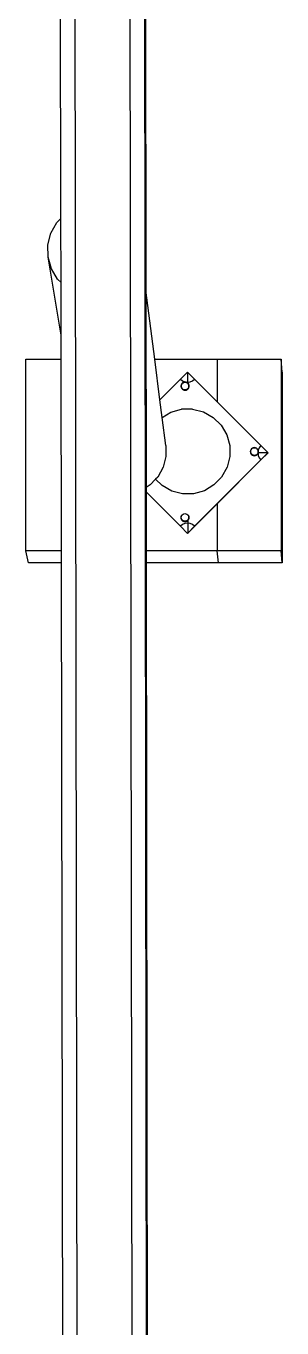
# Model space of a CAD drawing. Header units: inches. Extents: x -614 to 848, y -1045 to 1103.
# Drawn here: x -45.3 to -18.4, y 144.7 to 281.6 of the extents above; entities that cross this region are included whole.
import ezdxf

# ---------------------------------------------------------------- set-up
doc = ezdxf.new("R2010")
doc.units = ezdxf.units.IN
doc.header["$MEASUREMENT"] = 0

msp = doc.modelspace()

# ---------------------------------------------------------------- linework, layer by layer
for p, q in [((-38.10485, -1044.7934), (-41.30631, 1015.55191)), ((-32.59127, -1044.7934), (-35.32949, 1015.55191)), ((-31.14033, -1044.7934), (-33.75664, 1015.55191)), ((-41.66263, 261.35571), (-41.92011, 420.9859)), ((-32.93419, 420.9859), (-32.72239, 253.83589)), ((-42.71389, 259.80558), (-42.09039, 260.91718)), ((-42.09039, 260.91718), (-41.66263, 261.35571)), ((-41.65176, 254.6176), (-41.66263, 261.35571)), ((-43.02843, 258.57049), (-42.71389, 259.80558)), ((-43.01259, 257.29607), (-43.02843, 258.57049)), ((-42.66745, 256.06917), (-43.01259, 257.29607)), ((-41.64286, 249.10252), (-43.01259, 257.29607)), ((-42.01652, 254.97341), (-42.66745, 256.06917)), ((-41.65176, 254.6176), (-42.01652, 254.97341)), ((-41.64286, 249.10252), (-41.65176, 254.6176)), ((-31.78453, 246.56068), (-32.72239, 253.83589)), ((-32.72239, 253.83589), (-32.6961, 233.09169)), ((-41.63876, 246.56068), (-41.64286, 249.10252)), ((-45.34243, 246.56068), (-41.63876, 246.56068)), ((-45.34243, 226.42067), (-45.34243, 246.56068)), ((-41.60628, 226.42067), (-41.63876, 246.56068)), ((-31.78453, 246.56068), (-25.20242, 246.56068)), ((-31.23427, 242.29218), (-31.78453, 246.56068)), ((-25.20242, 246.56068), (-25.20242, 242.06991)), ((-25.20242, 246.56068), (-18.48908, 246.56068)), ((-18.48908, 246.56068), (-18.48908, 226.42067)), ((-18.38604, 245.18659), (-18.48908, 246.56068)), ((-29.07633, 244.45012), (-28.32948, 245.19697)), ((-28.32948, 245.19697), (-27.58263, 244.45012)), ((-28.32948, 245.19697), (-28.32948, 244.14643)), ((-18.38604, 245.18659), (-18.38604, 225.15882)), ((-31.23427, 242.29218), (-29.07633, 244.45012)), ((-29.07633, 244.45012), (-28.85759, 244.28227)), ((-29.00715, 243.84435), (-29.02144, 243.73586)), ((-29.02144, 243.73586), (-29.00715, 243.62736)), ((-28.99705, 243.83425), (-29.01134, 243.72576)), ((-29.01134, 243.72576), (-28.99705, 243.61726)), ((-28.96528, 243.94545), (-29.00715, 243.84435)), ((-29.00715, 243.62736), (-28.96528, 243.52626)), ((-28.99931, 243.74476), (-28.98552, 243.84956)), ((-28.99705, 243.72576), (-28.99931, 243.74476)), ((-28.95518, 243.93535), (-28.99705, 243.83425)), ((-28.98552, 243.63995), (-28.99705, 243.72576)), ((-28.98552, 243.84956), (-28.94506, 243.94723)), ((-28.98326, 243.62096), (-28.98552, 243.63995)), ((-28.94506, 243.54229), (-28.98552, 243.63995)), ((-28.94281, 243.5233), (-28.98326, 243.62096)), ((-28.89866, 244.03227), (-28.96528, 243.94545)), ((-28.88856, 244.02217), (-28.95518, 243.93535)), ((-28.94506, 243.94723), (-28.88071, 244.03109)), ((-28.81184, 244.09889), (-28.89866, 244.03227)), ((-28.88071, 244.03109), (-28.79684, 244.09544)), ((-28.85759, 244.28227), (-28.60285, 244.17675)), ((-28.71074, 244.14076), (-28.81184, 244.09889)), ((-28.79684, 244.09544), (-28.69918, 244.1359)), ((-28.60225, 244.15505), (-28.71074, 244.14076)), ((-28.69918, 244.1359), (-28.59438, 244.1497)), ((-28.60285, 244.17675), (-28.32948, 244.14076)), ((-28.49375, 244.14076), (-28.60225, 244.15505)), ((-28.59438, 244.1497), (-28.48957, 244.1359)), ((-28.39265, 244.09889), (-28.49375, 244.14076)), ((-28.48957, 244.1359), (-28.39191, 244.09544)), ((-28.30583, 244.03227), (-28.39265, 244.09889)), ((-28.39191, 244.09544), (-28.30804, 244.03109)), ((-28.32948, 244.14076), (-28.05612, 244.17675)), ((-28.30804, 244.03109), (-28.24369, 243.94723)), ((-28.23922, 243.94545), (-28.30583, 244.03227)), ((-28.22912, 243.93535), (-28.29573, 244.02217)), ((-28.24369, 243.94723), (-28.20324, 243.84956)), ((-28.20324, 243.63995), (-28.24369, 243.54229)), ((-28.19734, 243.84435), (-28.23922, 243.94545)), ((-28.18724, 243.83425), (-28.22912, 243.93535)), ((-28.20324, 243.84956), (-28.18944, 243.74476)), ((-28.18959, 243.7436), (-28.20324, 243.63995)), ((-28.2027, 243.61442), (-28.20104, 243.62096)), ((-28.18724, 243.72576), (-28.20104, 243.62096)), ((-28.20104, 243.62096), (-28.19734, 243.62736)), ((-28.18306, 243.73586), (-28.19734, 243.84435)), ((-28.19734, 243.62736), (-28.18306, 243.73586)), ((-28.18944, 243.74476), (-28.18959, 243.7436)), ((-28.18959, 243.7436), (-28.18724, 243.72576)), ((-28.17296, 243.72576), (-28.18724, 243.83425)), ((-28.18724, 243.61726), (-28.17296, 243.72576)), ((-28.05612, 244.17675), (-27.80138, 244.28227)), ((-27.80138, 244.28227), (-27.58263, 244.45012)), ((-27.58263, 244.45012), (-25.20242, 242.06991)), ((-30.9962, 240.44537), (-31.23427, 242.29218)), ((-28.99705, 243.61726), (-28.95518, 243.51616)), ((-28.96528, 243.52626), (-28.89866, 243.43945)), ((-28.95518, 243.51616), (-28.89733, 243.44078)), ((-28.88013, 243.45798), (-28.94506, 243.54229)), ((-28.88723, 243.45088), (-28.94281, 243.5233)), ((-28.88723, 243.45088), (-28.89866, 243.43945)), ((-28.89733, 243.44078), (-28.89294, 243.43506)), ((-28.89294, 243.43506), (-28.88856, 243.42935)), ((-28.88856, 243.42935), (-28.80174, 243.36273)), ((-28.88723, 243.45088), (-28.88013, 243.45798)), ((-28.87846, 243.43945), (-28.88723, 243.45088)), ((-28.79684, 243.39407), (-28.88013, 243.45798)), ((-28.7946, 243.3751), (-28.87846, 243.43945)), ((-28.80174, 243.36273), (-28.70064, 243.32085)), ((-28.69918, 243.35362), (-28.79684, 243.39407)), ((-28.69694, 243.33465), (-28.7946, 243.3751)), ((-28.70064, 243.32085), (-28.59215, 243.30657)), ((-28.59438, 243.33982), (-28.69918, 243.35362)), ((-28.59215, 243.32085), (-28.69694, 243.33465)), ((-28.48957, 243.35362), (-28.59438, 243.33982)), ((-28.59215, 243.32085), (-28.59215, 243.34011)), ((-28.48735, 243.33465), (-28.59215, 243.32085)), ((-28.59215, 243.30657), (-28.48365, 243.32085)), ((-28.59215, 243.318), (-28.59215, 243.32085)), ((-28.59215, 243.30657), (-28.59215, 243.318)), ((-28.39191, 243.39407), (-28.48957, 243.35362)), ((-28.39265, 243.37283), (-28.48735, 243.33465)), ((-28.48365, 243.32085), (-28.38255, 243.36273)), ((-28.30583, 243.43945), (-28.39265, 243.37283)), ((-28.31753, 243.45114), (-28.39191, 243.39407)), ((-28.38255, 243.36273), (-28.29573, 243.42935)), ((-28.30804, 243.45842), (-28.31753, 243.45114)), ((-28.31753, 243.45114), (-28.30583, 243.43945)), ((-28.24369, 243.54229), (-28.30804, 243.45842)), ((-28.30583, 243.43945), (-28.23922, 243.52626)), ((-28.29573, 243.42935), (-28.22912, 243.51616)), ((-28.23922, 243.52626), (-28.2027, 243.61442)), ((-28.22912, 243.51616), (-28.18842, 243.61442)), ((-28.18842, 243.61442), (-28.18724, 243.61726)), ((-30.9962, 240.44537), (-30.09613, 240.98005)), ((-30.09613, 240.98005), (-28.96973, 241.29692)), ((-27.7997, 241.31146), (-28.96973, 241.29692)), ((-27.7997, 241.31146), (-26.66577, 241.02268)), ((-26.66577, 241.02268), (-25.64522, 240.45026)), ((-25.20242, 242.06991), (-20.60597, 237.47346)), ((-30.61661, 237.5008), (-30.9962, 240.44537)), ((-25.64522, 240.45026), (-24.80761, 239.63321)), ((-24.80761, 239.63321), (-24.21, 238.6272)), ((-24.21, 238.6272), (-23.89312, 237.5008)), ((-30.61661, 237.5008), (-30.60206, 236.33077)), ((-23.89312, 237.5008), (-23.87858, 236.33077)), ((-21.69334, 236.94644), (-21.70762, 236.83794)), ((-21.70762, 236.83794), (-21.69334, 236.72945)), ((-21.69503, 236.85641), (-21.68123, 236.96121)), ((-21.69297, 236.84075), (-21.69503, 236.85641)), ((-21.65146, 237.04754), (-21.69334, 236.94644)), ((-21.69334, 236.83794), (-21.69297, 236.84075)), ((-21.68123, 236.7516), (-21.69334, 236.83794)), ((-21.68123, 236.96121), (-21.64078, 237.05888)), ((-21.58484, 237.13435), (-21.65146, 237.04754)), ((-21.64078, 237.05888), (-21.58372, 237.13323)), ((-21.50812, 237.21107), (-21.59494, 237.14445)), ((-21.59494, 237.14445), (-21.58372, 237.13323)), ((-21.58372, 237.13323), (-21.57642, 237.14274)), ((-21.57642, 237.14274), (-21.49256, 237.20709)), ((-21.40702, 237.25295), (-21.50812, 237.21107)), ((-21.49256, 237.20709), (-21.39489, 237.24755)), ((-21.29853, 237.26723), (-21.40702, 237.25295)), ((-21.39489, 237.24755), (-21.29009, 237.26134)), ((-21.19003, 237.25295), (-21.29853, 237.26723)), ((-21.29009, 237.26134), (-21.18528, 237.24755)), ((-21.08893, 237.21107), (-21.19003, 237.25295)), ((-21.18528, 237.24755), (-21.08762, 237.20709)), ((-21.00212, 237.14445), (-21.08893, 237.21107)), ((-21.08762, 237.20709), (-21.00375, 237.14274)), ((-21.00375, 237.14274), (-20.9394, 237.05888)), ((-20.9355, 237.05764), (-21.00212, 237.14445)), ((-20.9254, 237.04754), (-20.99202, 237.13435)), ((-20.9394, 237.05888), (-20.89895, 236.96121)), ((-20.89362, 236.95654), (-20.9355, 237.05764)), ((-20.88352, 236.94644), (-20.9254, 237.04754)), ((-20.89895, 236.96121), (-20.8917, 236.90612)), ((-20.88555, 236.85336), (-20.89895, 236.7516)), ((-20.88352, 236.83794), (-20.89732, 236.73315)), ((-20.88934, 236.92401), (-20.89362, 236.95654)), ((-20.89362, 236.73955), (-20.87934, 236.84804)), ((-20.88934, 236.92401), (-20.8917, 236.90612)), ((-20.8917, 236.90612), (-20.88515, 236.85641)), ((-20.87934, 236.99997), (-20.88934, 236.92401)), ((-20.87934, 236.84804), (-20.88934, 236.92401)), ((-20.88555, 236.85336), (-20.88515, 236.85641)), ((-20.88555, 236.85336), (-20.88352, 236.83794)), ((-20.86924, 236.83794), (-20.88352, 236.94644)), ((-20.88352, 236.72945), (-20.86924, 236.83794)), ((-20.77382, 237.25471), (-20.87934, 236.99997)), ((-20.60597, 237.47346), (-20.77382, 237.25471)), ((-20.60597, 237.47346), (-19.85912, 236.72661)), ((-30.60206, 236.33077), (-30.89084, 235.19685)), ((-20.6094, 235.97633), (-25.20242, 231.38331)), ((-20.60519, 235.97084), (-25.20242, 231.37362)), ((-23.87858, 236.33077), (-24.16736, 235.19685)), ((-21.69334, 236.72945), (-21.65146, 236.62835)), ((-21.64078, 236.65394), (-21.68123, 236.7516)), ((-21.67954, 236.73315), (-21.68123, 236.7516)), ((-21.63909, 236.63549), (-21.67954, 236.73315)), ((-21.65146, 236.62835), (-21.59361, 236.55296)), ((-21.57642, 236.57007), (-21.64078, 236.65394)), ((-21.58351, 236.56306), (-21.63909, 236.63549)), ((-21.59361, 236.55296), (-21.59494, 236.55163)), ((-21.59494, 236.55163), (-21.58923, 236.54725)), ((-21.58351, 236.56306), (-21.59361, 236.55296)), ((-21.59361, 236.55296), (-21.58923, 236.54725)), ((-21.58923, 236.54725), (-21.50812, 236.48501)), ((-21.58923, 236.54725), (-21.58484, 236.54153)), ((-21.58484, 236.54153), (-21.49802, 236.47491)), ((-21.57642, 236.57007), (-21.58351, 236.56306)), ((-21.57474, 236.55163), (-21.58351, 236.56306)), ((-21.49256, 236.50572), (-21.57642, 236.57007)), ((-21.49088, 236.48728), (-21.57474, 236.55163)), ((-21.50812, 236.48501), (-21.40702, 236.44314)), ((-21.49802, 236.47491), (-21.39692, 236.43304)), ((-21.39489, 236.46527), (-21.49256, 236.50572)), ((-21.39323, 236.44683), (-21.49088, 236.48728)), ((-21.40702, 236.44314), (-21.29853, 236.42885)), ((-21.39692, 236.43304), (-21.28843, 236.41875)), ((-21.29009, 236.45147), (-21.39489, 236.46527)), ((-21.28843, 236.43304), (-21.39323, 236.44683)), ((-21.29853, 236.42885), (-21.28843, 236.43018)), ((-21.18528, 236.46527), (-21.29009, 236.45147)), ((-21.28843, 236.43304), (-21.28843, 236.45169)), ((-21.18363, 236.44683), (-21.28843, 236.43304)), ((-21.28843, 236.43018), (-21.19003, 236.44314)), ((-21.28843, 236.43018), (-21.28843, 236.43304)), ((-21.28843, 236.41875), (-21.17993, 236.43304)), ((-21.28843, 236.41875), (-21.28843, 236.43018)), ((-21.19003, 236.44314), (-21.18363, 236.44683)), ((-21.08762, 236.50572), (-21.18528, 236.46527)), ((-21.08893, 236.48501), (-21.18363, 236.44683)), ((-21.17993, 236.43304), (-21.07883, 236.47491)), ((-21.08893, 236.48501), (-21.00212, 236.55163)), ((-21.00375, 236.57007), (-21.08762, 236.50572)), ((-21.07883, 236.47491), (-20.99202, 236.54153)), ((-20.9394, 236.65394), (-21.00375, 236.57007)), ((-20.9355, 236.63845), (-21.00212, 236.55163)), ((-20.99202, 236.54153), (-20.9254, 236.62835)), ((-20.91388, 236.71557), (-20.9394, 236.65394)), ((-20.91139, 236.69666), (-20.9355, 236.63845)), ((-20.9254, 236.62835), (-20.8847, 236.72661)), ((-20.89895, 236.7516), (-20.91388, 236.71557)), ((-20.91388, 236.71557), (-20.91139, 236.69666)), ((-20.89898, 236.72661), (-20.91139, 236.69666)), ((-20.91139, 236.69666), (-20.87934, 236.45324)), ((-20.89898, 236.72661), (-20.9093, 236.72661)), ((-20.89732, 236.73315), (-20.89898, 236.72661)), ((-20.8847, 236.72661), (-20.89898, 236.72661)), ((-20.89732, 236.73315), (-20.89362, 236.73955)), ((-20.8847, 236.72661), (-20.88352, 236.72945)), ((-19.85912, 236.72661), (-20.8847, 236.72661)), ((-20.87934, 236.45324), (-20.77382, 236.1985)), ((-20.77382, 236.1985), (-20.60597, 235.97976)), ((-20.60597, 235.97976), (-20.6094, 235.97633)), ((-20.6094, 235.97633), (-20.60519, 235.97084)), ((-19.86322, 236.72251), (-20.60597, 235.97976)), ((-20.60519, 235.97084), (-20.60597, 235.97976)), ((-19.85837, 236.71766), (-20.60519, 235.97084)), ((-19.85912, 236.72661), (-19.86322, 236.72251)), ((-19.86322, 236.72251), (-19.85837, 236.71766)), ((-19.85837, 236.71766), (-19.85912, 236.72661)), ((-31.46327, 234.1763), (-31.69667, 233.93702)), ((-30.89084, 235.19685), (-31.46327, 234.1763)), ((-24.73978, 234.1763), (-25.55684, 233.33868)), ((-24.16736, 235.19685), (-24.73978, 234.1763)), ((-32.28032, 233.33868), (-32.6961, 233.09169)), ((-32.6961, 233.09169), (-32.69551, 232.62227)), ((-31.69667, 233.93702), (-32.28032, 233.33868)), ((-31.01375, 233.27086), (-31.69667, 233.93702)), ((-29.9932, 232.69844), (-31.01375, 233.27086)), ((-28.85927, 232.40966), (-29.9932, 232.69844)), ((-26.56284, 232.74107), (-27.68924, 232.4242)), ((-25.55684, 233.33868), (-26.56284, 232.74107)), ((-29.07633, 229.0031), (-32.69551, 232.62227)), ((-32.69551, 232.62227), (-32.6955, 232.61471)), ((-29.07524, 228.99444), (-32.6955, 232.61471)), ((-32.6955, 232.61471), (-32.68765, 226.42067)), ((-27.68924, 232.4242), (-28.85927, 232.40966)), ((-25.20242, 231.38331), (-27.58263, 229.0031)), ((-25.20242, 231.37362), (-27.58159, 228.99444)), ((-25.20242, 231.38331), (-25.20242, 231.37362)), ((-25.20242, 231.37362), (-25.20242, 226.42067)), ((-29.00715, 230.02295), (-29.02144, 229.91445)), ((-29.00941, 229.93238), (-28.99562, 230.03718)), ((-28.96528, 230.12405), (-29.00715, 230.02295)), ((-28.99562, 230.03718), (-28.95516, 230.13485)), ((-28.89866, 230.21086), (-28.96528, 230.12405)), ((-28.95516, 230.13485), (-28.89081, 230.21871)), ((-28.89081, 230.21871), (-28.80694, 230.28306)), ((-28.80694, 230.28306), (-28.70928, 230.32352)), ((-28.70928, 230.32352), (-28.60448, 230.33731)), ((-28.60448, 230.33731), (-28.49967, 230.32352)), ((-28.49967, 230.32352), (-28.40201, 230.28306)), ((-28.40201, 230.28306), (-28.31814, 230.21871)), ((-28.31814, 230.21871), (-28.25379, 230.13485)), ((-28.23922, 230.12405), (-28.30583, 230.21086)), ((-28.25379, 230.13485), (-28.21334, 230.03718)), ((-28.19734, 230.02295), (-28.23922, 230.12405)), ((-28.21334, 230.03718), (-28.19962, 229.93176)), ((-28.18306, 229.91445), (-28.19734, 230.02295)), ((-28.85759, 229.17095), (-29.07633, 229.0031)), ((-29.07524, 228.99444), (-29.07633, 229.0031)), ((-28.32948, 228.25625), (-29.07633, 229.0031)), ((-28.32841, 228.24762), (-29.07524, 228.99444)), ((-29.02144, 229.91445), (-29.00715, 229.80596)), ((-29.00715, 229.91445), (-29.00941, 229.93238)), ((-28.99562, 229.82757), (-29.00715, 229.91445)), ((-29.00715, 229.80596), (-28.96528, 229.70486)), ((-28.95516, 229.72991), (-28.99562, 229.82757)), ((-28.99336, 229.80966), (-28.99562, 229.82757)), ((-28.95291, 229.712), (-28.99336, 229.80966)), ((-28.96528, 229.70486), (-28.89866, 229.61804)), ((-28.89081, 229.64604), (-28.95516, 229.72991)), ((-28.88856, 229.62814), (-28.95291, 229.712)), ((-28.89866, 229.61804), (-28.81184, 229.55142)), ((-28.80694, 229.58169), (-28.89081, 229.64604)), ((-28.8047, 229.56379), (-28.88856, 229.62814)), ((-28.60285, 229.27646), (-28.85759, 229.17095)), ((-28.81184, 229.55142), (-28.71074, 229.50955)), ((-28.70928, 229.54124), (-28.80694, 229.58169)), ((-28.70704, 229.52334), (-28.8047, 229.56379)), ((-28.71074, 229.50955), (-28.60225, 229.49526)), ((-28.60448, 229.52744), (-28.70928, 229.54124)), ((-28.60225, 229.50955), (-28.70704, 229.52334)), ((-28.49967, 229.54124), (-28.60448, 229.52744)), ((-28.32948, 229.31245), (-28.60285, 229.27646)), ((-28.60225, 229.50955), (-28.60225, 229.52773)), ((-28.49745, 229.52334), (-28.60225, 229.50955)), ((-28.60225, 229.49526), (-28.49375, 229.50955)), ((-28.60225, 229.49526), (-28.60225, 229.50955)), ((-28.40201, 229.58169), (-28.49967, 229.54124)), ((-28.39979, 229.56379), (-28.49745, 229.52334)), ((-28.49375, 229.50955), (-28.39265, 229.55142)), ((-28.31814, 229.64604), (-28.40201, 229.58169)), ((-28.31593, 229.62814), (-28.39979, 229.56379)), ((-28.39265, 229.55142), (-28.30583, 229.61804)), ((-28.05612, 229.27646), (-28.32948, 229.31245)), ((-27.58708, 228.99865), (-28.32948, 228.25625)), ((-27.58159, 228.99444), (-28.32841, 228.24762)), ((-28.25379, 229.72991), (-28.31814, 229.64604)), ((-28.25159, 229.712), (-28.31593, 229.62814)), ((-28.30583, 229.61804), (-28.23922, 229.70486)), ((-28.30583, 229.61804), (-28.30583, 228.25625)), ((-28.21334, 229.82757), (-28.25379, 229.72991)), ((-28.21114, 229.80966), (-28.25159, 229.712)), ((-28.23922, 229.70486), (-28.19734, 229.80596)), ((-28.19962, 229.93176), (-28.21334, 229.82757)), ((-28.19734, 229.91445), (-28.21114, 229.80966)), ((-28.19962, 229.93176), (-28.19734, 229.91445)), ((-28.19734, 229.80596), (-28.18306, 229.91445)), ((-27.80138, 229.17095), (-28.05612, 229.27646)), ((-27.58263, 229.0031), (-27.80138, 229.17095)), ((-27.58263, 229.0031), (-27.58708, 228.99865)), ((-27.58159, 228.99444), (-27.58708, 228.99865)), ((-27.58159, 228.99444), (-27.58263, 229.0031)), ((-28.32841, 228.24762), (-28.32948, 228.25625)), ((-45.08974, 225.15882), (-45.34243, 226.42067)), ((-41.60628, 226.42067), (-45.34243, 226.42067)), ((-41.60424, 225.15882), (-41.60628, 226.42067)), ((-25.20242, 226.42067), (-32.68765, 226.42067)), ((-32.68765, 226.42067), (-32.68605, 225.15882)), ((-25.06197, 225.15882), (-25.20242, 226.42067)), ((-18.48908, 226.42067), (-25.20242, 226.42067)), ((-18.38604, 225.15882), (-18.48908, 226.42067)), ((-41.60424, 225.15882), (-45.08974, 225.15882)), ((-41.32112, 49.63614), (-41.60424, 225.15882)), ((-25.06197, 225.15882), (-32.68605, 225.15882)), ((-32.68605, 225.15882), (-32.46364, 49.63614)), ((-18.38604, 225.15882), (-25.06197, 225.15882))]:
    msp.add_line(p, q)

doc.saveas('drawing.dxf')
